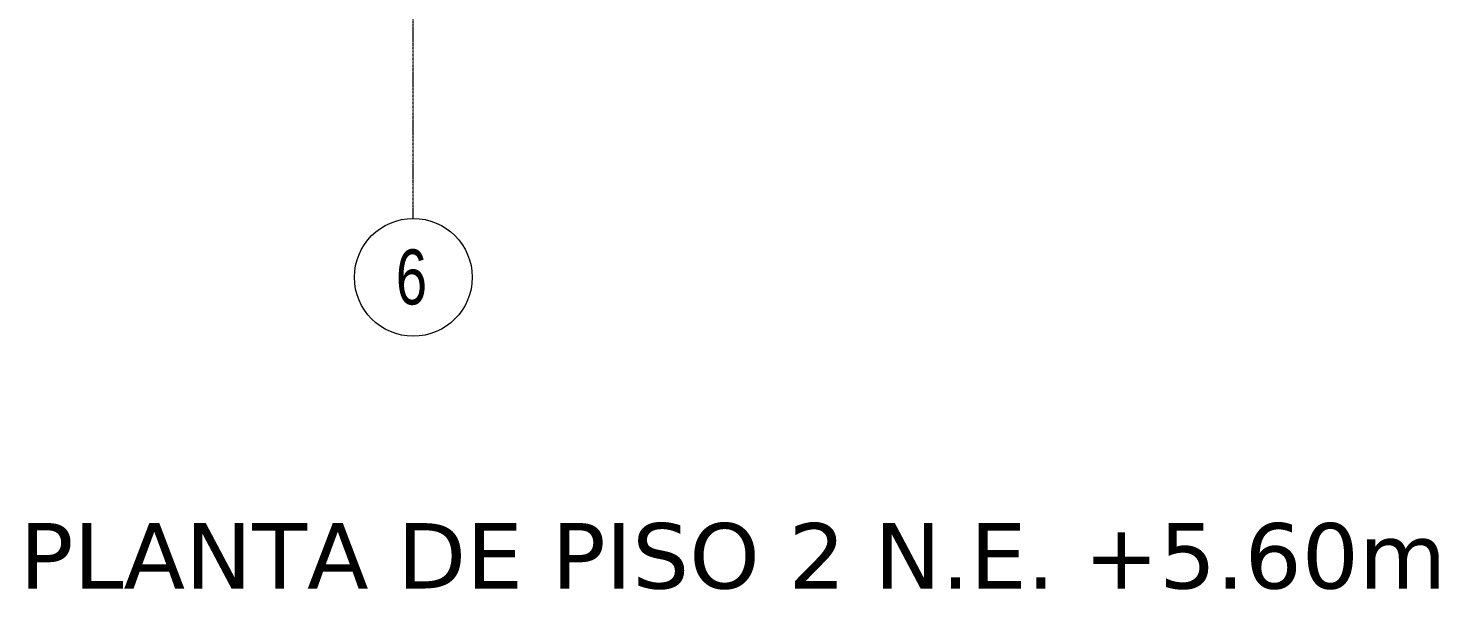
# Model space of a CAD drawing. Extents: x 7536 to 102814, y -9868 to 35131.
# Drawn here: x 10392 to 21164, y 903 to 5194 of the extents above; entities that cross this region are included whole.
import ezdxf
from ezdxf.enums import TextEntityAlignment as Align

# ---------------------------------------------------------------- set-up
doc = ezdxf.new("R2010")
doc.units = 0
doc.header["$LTSCALE"] = 0.4
doc.linetypes.add('Grid Line', pattern=[3.33375, 1.905, -0.47625, 0.47625, -0.47625])
doc.layers.add('E_EJES', color=8, linetype='Continuous', lineweight=9)
doc.layers.add('E_EJES-1', color=8, linetype='Grid Line', lineweight=9)
doc.layers.add('TEXTO GENRAL', color=3, linetype='Continuous')
doc.styles.add('Swis721 LtCn BT', font='swisscl.ttf', dxfattribs={"height": 0.42})
doc.styles.add('TEXTO GENERAL', font='verdana.ttf', dxfattribs={"height": 0.9})

# ---------------------------------------------------------------- blocks, each defined once
blk = doc.blocks.new('Grid - CNI_NOMBRE EJES-372759-_6_00m_N_E_-NIVEL-2 DOC')
at = {"layer": 'E_EJES'}
blk.add_circle((0, 0), 0.003, dxfattribs=at)

msp = doc.modelspace()

# ---------------------------------------------------------------- linework, layer by layer
at = {"layer": 'E_EJES-1'}
msp.add_line((13332.4, 3740.4), (13332.4, 34230.5), dxfattribs=at)
msp.add_line((13332.4, 3740.4), (13332.4, 34230.5), dxfattribs=at)

# ---------------------------------------------------------------- block references
at = {"layer": 'E_EJES', "xscale": 149999.9999999999, "yscale": 149999.9999999999, "zscale": 149999.9999999999}
msp.add_blockref('Grid - CNI_NOMBRE EJES-372759-_6_00m_N_E_-NIVEL-2 DOC', (13332.4, 3290.4), dxfattribs=at)

# ---------------------------------------------------------------- texts
at = {"layer": 'E_EJES', "insert": (13198.7, 3503), "char_height": 420, "width": 312.658, "attachment_point": 1, "style": 'Swis721 LtCn BT'}
msp.add_mtext('6', dxfattribs=at)
at = {"layer": 'TEXTO GENRAL', "color": 3, "style": 'TEXTO GENERAL'}
msp.add_text('PLANTA DE PISO 2 N.E. +5.60m', height=500, dxfattribs=at).set_placement((15773.1, 1162.7), align=Align.MIDDLE_CENTER)

doc.saveas('drawing.dxf')
